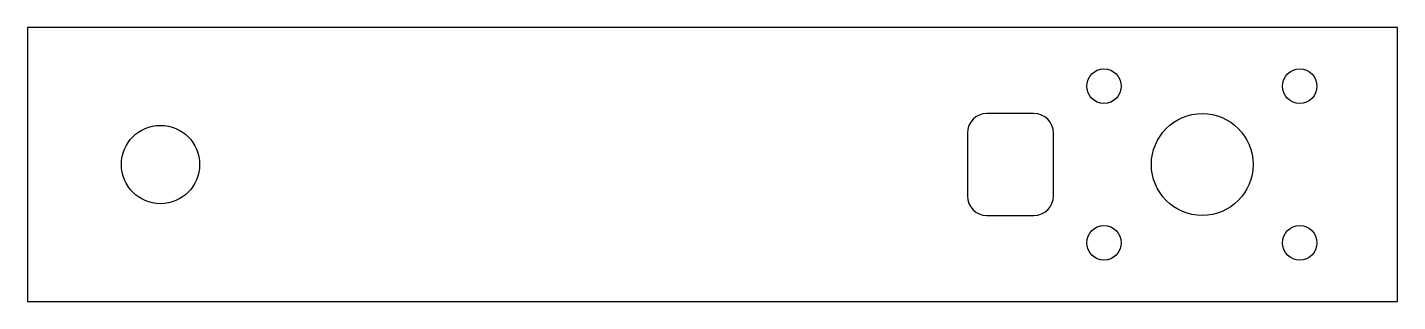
# Model space of a CAD drawing. Header units: millimetres. Extents: x -175 to 175, y -35 to 35.
import ezdxf

# ---------------------------------------------------------------- set-up
doc = ezdxf.new("R2010")
doc.units = ezdxf.units.MM

msp = doc.modelspace()

# ---------------------------------------------------------------- linework, layer by layer
at = {"color": 7, "linetype": 'Continuous', "lineweight": 25}
for p, q in [((175, 35), (-175, 35)), ((-175, 35), (-175, -35)), ((175, -35), (175, 35)), ((82.1, 13), (70.1, 13)), ((65.1, 8), (65.1, -8)), ((87.1, -8), (87.1, 8)), ((70.1, -13), (82.1, -13)), ((-175, -35), (175, -35))]:
    msp.add_line(p, q, dxfattribs=at)
for centre, radius in [((100, 20), 4.4), ((150, 20), 4.4), ((125.1, 0), 13), ((-141, 0), 10), ((100, -20), 4.4), ((150, -20), 4.4)]:
    msp.add_circle(centre, radius, dxfattribs=at)
for centre, start, end in [((70.1, 8), 90, 180), ((82.1, 8), 0, 90), ((70.1, -8), 180, 270), ((82.1, -8), 270, 0)]:
    msp.add_arc(centre, 5, start, end, dxfattribs=at)

doc.saveas('drawing.dxf')
